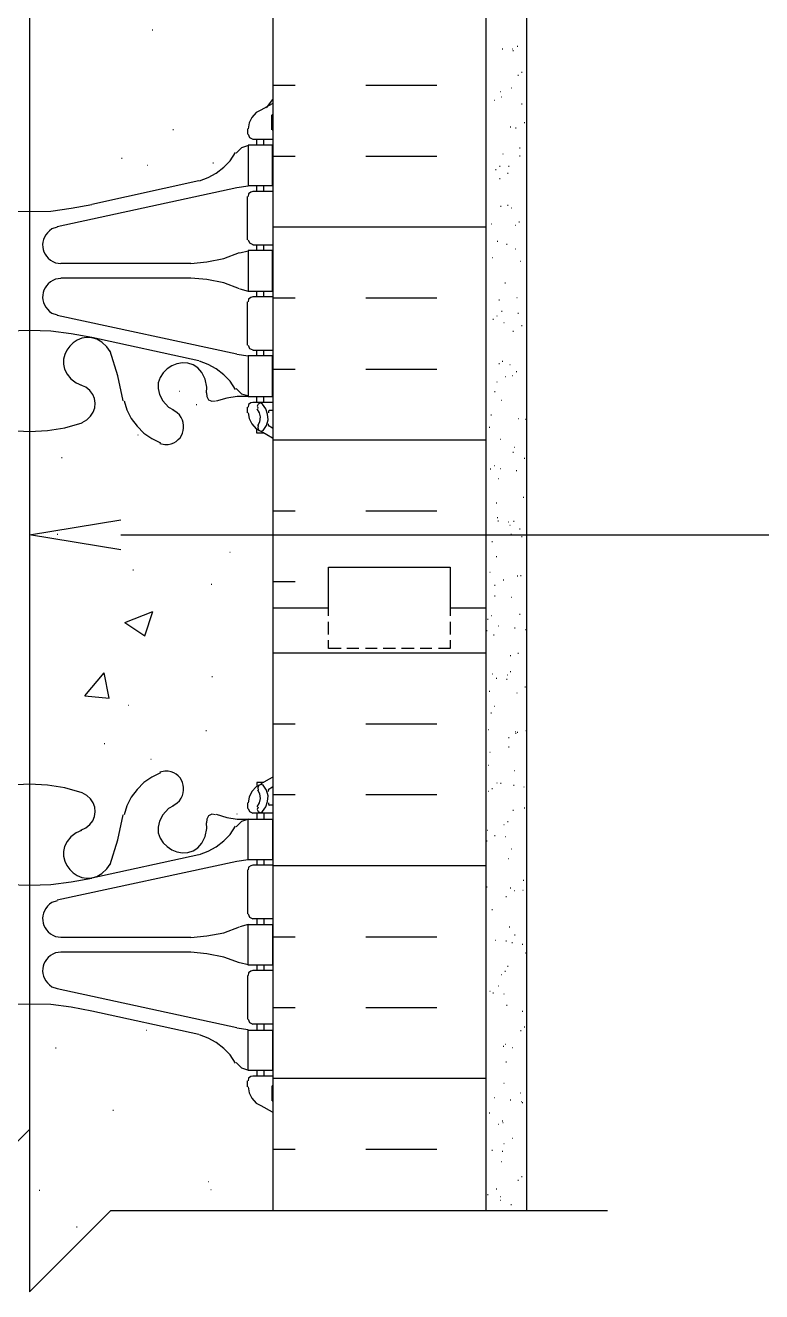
# Model space of a CAD drawing. Header units: millimetres. Extents: x 14 to 201, y 16 to 268.
# Drawn here: x 104.29 to 133.12, y 92.12 to 141.7 of the extents above; entities that cross this region are included whole.
import ezdxf

# ---------------------------------------------------------------- set-up
doc = ezdxf.new("R2010")
doc.units = ezdxf.units.MM
doc.layers.get('0').update_dxf_attribs({"linetype": 'CONTINUOUS'})

msp = doc.modelspace()

# ---------------------------------------------------------------- linework, layer by layer
at = {"color": 0}
for p, q in [((123.909, 203.031), (123.909, 95.2927)), ((104.458, 198.268), (104.458, 98.4677)), ((113.983, 176.043), (113.983, 95.2927)), ((122.321, 176.043), (122.321, 95.2927)), ((113.538, 138.388), (113.326, 138.282)), ((113.517, 138.388), (113.961, 138.642)), ((113.052, 137.88), (113.009, 137.647)), ((113.158, 138.092), (113.052, 137.88)), ((113.326, 138.282), (113.158, 138.092)), ((113.94, 137.604), (113.94, 138.196)), ((113.961, 138.261), (113.961, 138.261)), ((113.983, 138.261), (113.961, 138.196)), ((112.988, 137.647), (112.988, 137.434)), ((113.009, 137.434), (113.072, 137.308)), ((113.961, 137.604), (113.983, 137.541)), ((112.755, 136.905), (112.543, 136.694)), ((113.029, 136.991), (112.755, 136.905)), ((113.961, 137.011), (113.009, 137.011)), ((113.009, 137.011), (113.009, 135.424)), ((113.072, 137.308), (113.199, 137.244)), ((113.983, 137.224), (113.199, 137.224)), ((113.348, 137.011), (113.348, 137.224)), ((113.622, 137.011), (113.622, 137.224)), ((113.961, 135.424), (113.961, 137.011)), ((112.057, 136.145), (112.31, 136.398)), ((112.31, 136.398), (112.522, 136.715)), ((111.442, 135.742), (111.76, 135.912)), ((111.76, 135.912), (112.057, 136.145)), ((111.082, 135.616), (106.892, 134.684)), ((111.104, 135.616), (111.442, 135.742)), ((113.009, 135.403), (112.564, 135.34)), ((113.009, 135.424), (113.961, 135.424)), ((113.348, 135.191), (113.348, 135.424)), ((113.622, 135.191), (113.622, 135.424)), ((112.564, 135.34), (105.537, 133.816)), ((112.988, 133.307), (112.988, 135.001)), ((113.029, 135.107), (113.009, 135.001)), ((113.115, 135.17), (113.029, 135.107)), ((113.199, 135.191), (113.115, 135.17)), ((113.983, 135.191), (113.199, 135.191)), ((103.633, 134.429), (104.458, 134.408)), ((104.458, 134.408), (105.283, 134.429)), ((105.283, 134.429), (106.087, 134.535)), ((106.087, 134.535), (106.892, 134.684)), ((105.537, 133.795), (105.325, 133.73)), ((113.009, 133.307), (113.072, 133.181)), ((113.961, 132.884), (113.009, 132.884)), ((113.009, 132.884), (113.009, 131.297)), ((113.072, 133.181), (113.199, 133.117)), ((113.983, 133.096), (113.199, 133.096)), ((113.348, 132.884), (113.348, 133.096)), ((113.622, 132.884), (113.622, 133.096)), ((113.961, 131.297), (113.961, 132.884)), ((105.474, 132.398), (105.684, 132.376)), ((110.765, 132.376), (111.401, 132.441)), ((110.765, 132.376), (111.401, 132.441)), ((111.401, 132.441), (112.057, 132.567)), ((111.401, 132.441), (112.057, 132.567)), ((112.057, 132.567), (112.67, 132.8)), ((112.057, 132.567), (112.67, 132.8)), ((113.009, 132.864), (112.692, 132.778)), ((113.009, 132.864), (112.692, 132.778)), ((110.765, 132.376), (105.684, 132.376)), ((105.684, 131.783), (105.474, 131.763)), ((110.765, 131.805), (105.684, 131.805)), ((111.401, 131.742), (110.765, 131.805)), ((112.057, 131.614), (111.401, 131.742)), ((112.67, 131.382), (112.057, 131.614)), ((112.692, 131.382), (113.009, 131.297)), ((113.009, 131.297), (113.961, 131.297)), ((113.029, 130.98), (113.009, 130.874)), ((113.115, 131.043), (113.029, 130.98)), ((113.199, 131.064), (113.115, 131.043)), ((113.983, 131.064), (113.199, 131.064)), ((113.348, 131.064), (113.348, 131.297)), ((113.622, 131.064), (113.622, 131.297)), ((105.325, 130.429), (105.537, 130.365)), ((112.988, 129.18), (112.988, 130.874)), ((112.564, 128.82), (105.537, 130.344)), ((104.458, 129.752), (103.633, 129.73)), ((105.283, 129.73), (104.458, 129.752)), ((106.087, 129.625), (105.283, 129.73)), ((106.892, 129.476), (106.087, 129.625)), ((111.082, 128.567), (106.892, 129.476)), ((107.611, 128.927), (107.484, 129.117)), ((107.907, 127.974), (107.611, 128.947)), ((113.009, 129.18), (113.072, 129.053)), ((113.072, 129.053), (113.199, 128.99)), ((113.983, 128.968), (113.199, 128.968)), ((113.348, 128.757), (113.348, 128.968)), ((113.622, 128.757), (113.622, 128.968)), ((111.442, 128.418), (111.104, 128.545)), ((112.564, 128.82), (113.009, 128.757)), ((113.961, 128.757), (113.009, 128.757)), ((113.009, 128.757), (113.009, 127.169)), ((113.961, 127.169), (113.961, 128.757)), ((108.119, 127), (107.907, 127.974)), ((111.76, 128.248), (111.442, 128.418)), ((112.057, 128.016), (111.76, 128.248)), ((112.31, 127.762), (112.057, 128.016)), ((106.279, 127.699), (106.489, 127.613)), ((106.659, 127.529), (106.469, 127.613)), ((111.379, 127.317), (111.401, 127.529)), ((112.522, 127.445), (112.31, 127.762)), ((112.543, 127.486), (112.755, 127.276)), ((108.162, 127), (108.267, 126.64)), ((111.379, 127.317), (111.401, 127.169)), ((111.401, 127.169), (111.464, 127.043)), ((111.464, 127.043), (111.591, 126.979)), ((111.591, 126.979), (111.738, 127)), ((112.183, 127.106), (111.76, 126.979)), ((112.586, 127.169), (112.183, 127.106)), ((113.009, 127.169), (112.586, 127.169)), ((112.755, 127.276), (113.029, 127.19)), ((113.009, 127.169), (113.961, 127.169)), ((113.199, 126.937), (113.115, 126.916)), ((113.983, 126.937), (113.199, 126.937)), ((113.348, 126.937), (113.348, 127.169)), ((113.622, 126.937), (113.622, 127.169)), ((108.267, 126.64), (108.436, 126.301)), ((109.897, 126.746), (110.087, 126.64)), ((110.236, 126.534), (110.067, 126.64)), ((112.988, 126.534), (112.988, 126.746)), ((113.029, 126.851), (113.009, 126.746)), ((113.009, 126.534), (113.052, 126.301)), ((113.115, 126.916), (113.029, 126.851)), ((113.411, 126.873), (113.368, 126.788)), ((113.368, 126.788), (113.411, 126.704)), ((113.454, 126.534), (113.368, 126.683)), ((113.495, 126.916), (113.411, 126.873)), ((113.495, 126.365), (113.454, 126.534)), ((113.581, 126.873), (113.495, 126.916)), ((113.707, 126.683), (113.581, 126.873)), ((113.771, 126.471), (113.707, 126.683)), ((113.792, 126.258), (113.771, 126.471)), ((113.855, 126.62), (113.814, 126.597)), ((113.814, 126.597), (113.814, 126.534)), ((113.983, 126.62), (113.855, 126.62)), ((105.155, 125.835), (105.833, 125.942)), ((105.833, 125.942), (106.511, 126.132)), ((106.511, 126.154), (106.702, 126.258)), ((108.436, 126.301), (108.669, 126.005)), ((108.669, 126.005), (108.924, 125.729)), ((113.052, 126.301), (113.158, 126.091)), ((113.158, 126.091), (113.326, 125.899)), ((113.391, 126.026), (113.475, 126.175)), ((113.411, 126.026), (113.391, 125.942)), ((113.391, 125.942), (113.432, 125.835)), ((113.475, 126.175), (113.495, 126.365)), ((113.601, 125.835), (113.728, 126.026)), ((113.728, 126.026), (113.792, 126.258)), ((113.792, 126.091), (113.814, 126.005)), ((113.961, 125.921), (113.792, 126.026)), ((103.759, 125.835), (104.458, 125.793)), ((104.458, 125.793), (105.155, 125.835)), ((108.924, 125.729), (109.241, 125.519)), ((109.241, 125.519), (109.58, 125.349)), ((113.326, 125.899), (113.538, 125.793)), ((113.348, 125.729), (113.348, 125.878)), ((113.622, 125.729), (113.348, 125.729)), ((113.432, 125.835), (113.538, 125.815)), ((113.961, 125.539), (113.517, 125.793)), ((113.538, 125.815), (113.622, 125.858)), ((109.558, 125.329), (109.75, 125.286)), ((104.458, 121.751), (108.034, 122.344)), ((108.034, 121.158), (104.458, 121.751)), ((108.034, 121.751), (134.811, 121.751)), ((116.163, 118.893), (116.163, 120.481)), ((116.163, 120.481), (120.926, 120.481)), ((120.926, 120.481), (120.926, 118.893)), ((113.983, 118.893), (116.163, 118.893)), ((116.163, 118.576), (116.163, 118.893)), ((120.926, 118.893), (120.926, 118.576)), ((120.926, 118.893), (122.321, 118.893)), ((116.163, 117.855), (116.163, 118.343)), ((120.926, 118.343), (120.926, 117.855)), ((116.163, 117.306), (116.163, 117.624)), ((120.926, 117.624), (120.926, 117.306)), ((116.65, 117.306), (116.163, 117.306)), ((117.348, 117.306), (116.882, 117.306)), ((118.068, 117.306), (117.602, 117.306)), ((118.787, 117.306), (118.3, 117.306)), ((119.508, 117.306), (119.02, 117.306)), ((120.205, 117.306), (119.741, 117.306)), ((120.926, 117.306), (120.46, 117.306)), ((108.924, 112.057), (108.669, 111.781)), ((109.241, 112.267), (108.924, 112.057)), ((109.58, 112.437), (109.241, 112.267)), ((109.75, 112.5), (109.558, 112.459)), ((113.622, 112.057), (113.348, 112.057)), ((113.348, 112.057), (113.348, 111.93)), ((113.517, 112.014), (113.961, 112.267)), ((104.458, 111.993), (103.759, 111.95)), ((105.155, 111.95), (104.458, 111.993)), ((105.833, 111.844), (105.155, 111.95)), ((106.511, 111.654), (105.833, 111.844)), ((106.702, 111.548), (106.511, 111.654)), ((108.669, 111.781), (108.436, 111.485)), ((113.158, 111.697), (113.052, 111.485)), ((113.326, 111.887), (113.158, 111.697)), ((113.538, 111.993), (113.326, 111.887)), ((113.432, 111.95), (113.391, 111.844)), ((113.391, 111.844), (113.411, 111.76)), ((113.475, 111.611), (113.391, 111.76)), ((113.538, 111.971), (113.432, 111.95)), ((113.495, 111.421), (113.475, 111.611)), ((113.622, 111.93), (113.538, 111.971)), ((113.728, 111.76), (113.601, 111.95)), ((113.792, 111.528), (113.728, 111.76)), ((113.792, 111.781), (113.961, 111.887)), ((113.814, 111.781), (113.792, 111.697)), ((108.267, 111.146), (108.162, 110.786)), ((108.436, 111.485), (108.267, 111.146)), ((110.087, 111.146), (109.897, 111.041)), ((110.067, 111.146), (110.236, 111.252)), ((112.988, 111.252), (112.988, 111.041)), ((113.052, 111.485), (113.009, 111.252)), ((113.368, 111.104), (113.454, 111.252)), ((113.411, 111.082), (113.368, 110.998)), ((113.454, 111.252), (113.495, 111.421)), ((113.581, 110.913), (113.707, 111.104)), ((113.707, 111.104), (113.771, 111.315)), ((113.771, 111.315), (113.792, 111.528)), ((113.814, 111.252), (113.814, 111.188)), ((113.814, 111.188), (113.855, 111.168)), ((113.983, 111.168), (113.855, 111.168)), ((107.907, 109.813), (108.119, 110.786)), ((111.401, 110.617), (111.379, 110.469)), ((111.464, 110.745), (111.401, 110.617)), ((111.591, 110.808), (111.464, 110.745)), ((111.738, 110.786), (111.591, 110.808)), ((111.76, 110.808), (112.183, 110.68)), ((112.183, 110.68), (112.586, 110.617)), ((112.586, 110.617), (113.009, 110.617)), ((113.029, 110.617), (112.755, 110.532)), ((113.009, 111.041), (113.072, 110.913)), ((113.009, 109.029), (113.009, 110.617)), ((113.009, 110.617), (113.961, 110.617)), ((113.072, 110.913), (113.199, 110.849)), ((113.983, 110.849), (113.199, 110.849)), ((113.348, 110.849), (113.348, 110.617)), ((113.368, 110.998), (113.411, 110.913)), ((113.411, 110.913), (113.495, 110.871)), ((113.495, 110.871), (113.581, 110.913)), ((113.622, 110.849), (113.622, 110.617)), ((113.961, 110.617), (113.961, 109.029)), ((106.489, 110.173), (106.279, 110.087)), ((106.469, 110.193), (106.659, 110.279)), ((111.401, 110.257), (111.379, 110.469)), ((112.31, 110.024), (112.522, 110.342)), ((112.755, 110.532), (112.543, 110.32)), ((107.611, 108.839), (107.907, 109.813)), ((111.76, 109.538), (112.057, 109.77)), ((112.057, 109.77), (112.31, 110.024)), ((111.082, 109.221), (106.892, 108.31)), ((111.104, 109.241), (111.442, 109.368)), ((111.442, 109.368), (111.76, 109.538)), ((112.564, 108.966), (105.537, 107.442)), ((107.484, 108.669), (107.611, 108.859)), ((113.009, 109.029), (112.564, 108.966)), ((112.988, 108.628), (112.988, 106.912)), ((113.961, 109.029), (113.009, 109.029)), ((113.029, 108.733), (113.009, 108.628)), ((113.115, 108.796), (113.029, 108.733)), ((113.199, 108.818), (113.115, 108.796)), ((113.983, 108.818), (113.199, 108.818)), ((113.348, 109.029), (113.348, 108.818)), ((113.622, 109.029), (113.622, 108.818)), ((105.283, 108.056), (106.087, 108.162)), ((106.087, 108.162), (106.892, 108.31)), ((103.633, 108.056), (104.458, 108.034)), ((104.458, 108.034), (105.283, 108.056)), ((105.537, 107.421), (105.325, 107.357)), ((113.009, 106.912), (113.072, 106.785)), ((113.072, 106.785), (113.199, 106.722)), ((113.983, 106.722), (113.199, 106.722)), ((113.348, 106.722), (113.348, 106.489)), ((113.622, 106.722), (113.622, 106.489)), ((111.401, 106.046), (112.057, 106.172)), ((112.057, 106.172), (112.67, 106.405)), ((113.009, 106.489), (112.692, 106.405)), ((113.009, 104.902), (113.009, 106.489)), ((113.009, 106.489), (113.961, 106.489)), ((113.961, 106.489), (113.961, 104.902)), ((105.474, 106.023), (105.684, 106.003)), ((110.765, 105.982), (105.684, 105.982)), ((110.765, 105.982), (111.401, 106.046)), ((105.684, 105.41), (105.474, 105.388)), ((110.765, 105.41), (105.684, 105.41)), ((111.401, 105.347), (110.765, 105.41)), ((111.401, 105.347), (110.765, 105.41)), ((112.057, 105.22), (111.401, 105.347)), ((112.057, 105.22), (111.401, 105.347)), ((112.67, 104.987), (112.057, 105.22)), ((112.67, 104.987), (112.057, 105.22)), ((112.692, 105.008), (113.009, 104.924)), ((112.692, 105.008), (113.009, 104.924)), ((113.961, 104.902), (113.009, 104.902)), ((113.115, 104.669), (113.029, 104.606)), ((113.199, 104.691), (113.115, 104.669)), ((113.983, 104.691), (113.199, 104.691)), ((113.348, 104.902), (113.348, 104.691)), ((113.622, 104.902), (113.622, 104.691)), ((112.988, 104.499), (112.988, 102.785)), ((113.029, 104.606), (113.009, 104.499)), ((105.325, 104.056), (105.537, 103.992)), ((112.564, 102.446), (105.537, 103.97)), ((104.458, 103.378), (103.633, 103.357)), ((105.283, 103.357), (104.458, 103.378)), ((106.087, 103.251), (105.283, 103.357)), ((106.892, 103.104), (106.087, 103.251)), ((111.082, 102.193), (106.892, 103.104)), ((113.009, 102.785), (113.072, 102.658)), ((113.072, 102.658), (113.199, 102.595)), ((111.442, 102.045), (111.104, 102.172)), ((112.564, 102.446), (113.009, 102.383)), ((113.009, 100.775), (113.009, 102.362)), ((113.009, 102.362), (113.961, 102.362)), ((113.983, 102.595), (113.199, 102.595)), ((113.348, 102.595), (113.348, 102.362)), ((113.622, 102.595), (113.622, 102.362)), ((113.961, 102.362), (113.961, 100.775)), ((111.76, 101.876), (111.442, 102.045)), ((112.057, 101.643), (111.76, 101.876)), ((112.31, 101.388), (112.057, 101.643)), ((112.522, 101.071), (112.31, 101.388)), ((112.543, 101.092), (112.755, 100.881)), ((112.755, 100.881), (113.029, 100.795)), ((113.961, 100.775), (113.009, 100.775)), ((113.348, 100.775), (113.348, 100.562)), ((113.622, 100.775), (113.622, 100.562)), ((112.988, 100.139), (112.988, 100.372)), ((113.029, 100.478), (113.009, 100.372)), ((113.115, 100.542), (113.029, 100.478)), ((113.199, 100.562), (113.115, 100.542)), ((113.983, 100.562), (113.199, 100.562)), ((113.94, 100.182), (113.94, 99.5895)), ((113.983, 100.245), (113.961, 100.182)), ((113.009, 100.139), (113.052, 99.9063)), ((113.052, 99.9063), (113.158, 99.6957)), ((113.158, 99.6957), (113.326, 99.5041)), ((113.326, 99.5041), (113.538, 99.3994)), ((113.961, 99.1443), (113.517, 99.3994)), ((113.961, 99.5895), (113.983, 99.526)), ((113.961, 99.526), (113.961, 99.526)), ((104.458, 98.4677), (101.283, 95.2927)), ((104.458, 98.4677), (104.458, 92.1177)), ((104.458, 92.1177), (107.633, 95.2927)), ((107.633, 95.2927), (127.084, 95.2927))]:
    msp.add_line(p, q, dxfattribs=at)
at = {"color": 252}
for p, q in [((109.262, 141.52), (109.284, 141.52)), ((123.549, 140.885), (123.571, 140.885)), ((122.957, 140.779), (122.979, 140.779)), ((123.359, 140.779), (123.38, 140.779)), ((123.38, 140.716), (123.402, 140.716)), ((123.719, 139.869), (123.74, 139.869)), ((114.85, 139.34), (113.983, 139.34)), ((120.396, 139.34), (117.624, 139.34)), ((123.57, 139.743), (123.592, 139.743)), ((122.873, 139.107), (122.893, 139.107)), ((122.914, 138.895), (122.936, 138.895)), ((123.317, 139.255), (123.339, 139.255)), ((113.728, 138.472), (113.983, 138.791)), ((122.64, 138.768), (122.66, 138.768)), ((123.719, 138.621), (123.741, 138.621)), ((123.825, 137.9), (123.846, 137.9)), ((110.067, 137.626), (110.087, 137.626)), ((123.275, 137.732), (123.296, 137.732)), ((123.486, 137.69), (123.508, 137.69)), ((123.635, 136.907), (123.656, 136.907)), ((108.056, 136.504), (108.077, 136.504)), ((114.85, 136.568), (113.983, 136.568)), ((120.396, 136.568), (117.624, 136.568)), ((122.979, 136.674), (123, 136.674)), ((123.635, 136.588), (123.656, 136.588)), ((109.072, 136.229), (109.092, 136.229)), ((111.633, 136.313), (111.654, 136.313)), ((122.703, 136.059), (122.724, 136.059)), ((122.851, 136.186), (122.873, 136.186)), ((123.169, 135.912), (123.19, 135.912)), ((123.212, 136.186), (123.232, 136.186)), ((122.851, 135.7), (122.873, 135.7)), ((122.893, 134.621), (122.914, 134.621)), ((123.169, 134.662), (123.19, 134.662)), ((123.317, 134.557), (123.339, 134.557)), ((122.534, 133.922), (122.554, 133.922)), ((123.465, 133.879), (123.486, 133.879)), ((123.613, 134.006), (123.635, 134.006)), ((122.321, 133.795), (113.983, 133.795)), ((122.767, 133.244), (122.787, 133.244)), ((123.126, 133.138), (123.147, 133.138)), ((123.465, 132.947), (123.486, 132.947)), ((122.577, 132.608), (122.597, 132.608)), ((123.656, 132.461), (123.676, 132.461)), ((123.063, 131.615), (123.083, 131.615)), ((114.85, 131.021), (113.983, 131.021)), ((120.396, 131.021), (117.624, 131.021)), ((122.83, 130.958), (122.851, 130.958)), ((123.529, 131.043), (123.549, 131.043)), ((122.936, 130.514), (122.957, 130.514)), ((123.571, 130.429), (123.592, 130.429)), ((122.597, 130.196), (122.618, 130.196)), ((122.745, 130.324), (122.767, 130.324)), ((123.02, 130.069), (123.042, 130.069)), ((123.719, 129.942), (123.74, 129.942)), ((123.38, 129.73), (123.402, 129.73)), ((122.83, 128.461), (122.851, 128.461)), ((122.957, 128.545), (122.979, 128.545)), ((114.85, 128.228), (113.983, 128.228)), ((120.396, 128.228), (117.624, 128.228)), ((123.083, 127.952), (123.106, 127.952)), ((123.253, 128.418), (123.275, 128.418)), ((123.359, 127.995), (123.38, 127.995)), ((123.507, 128.142), (123.529, 128.142)), ((122.746, 127.742), (122.767, 127.742)), ((110.32, 127.38), (110.342, 127.38)), ((122.66, 127.36), (122.681, 127.36)), ((122.914, 127.021), (122.936, 127.021)), ((110.976, 126.851), (110.998, 126.851)), ((122.513, 126.45), (122.534, 126.45)), ((122.45, 125.962), (122.47, 125.962)), ((123.592, 126.301), (123.613, 126.301)), ((123.868, 126.281), (123.888, 126.281)), ((108.692, 125.666), (108.712, 125.666)), ((122.321, 125.455), (113.983, 125.455)), ((122.873, 125.496), (122.893, 125.496)), ((123.38, 124.99), (123.402, 124.99)), ((123.422, 125.18), (123.443, 125.18)), ((105.707, 124.777), (105.727, 124.777)), ((122.64, 124.46), (122.66, 124.46)), ((123.825, 124.757), (123.846, 124.757)), ((122.491, 124.333), (122.513, 124.333)), ((122.873, 124.354), (122.893, 124.354)), ((123.508, 124.27), (123.529, 124.27)), ((122.809, 123.952), (122.83, 123.952)), ((122.724, 123), (122.746, 123)), ((123.782, 123.232), (123.804, 123.232)), ((114.85, 122.683), (113.983, 122.683)), ((120.396, 122.683), (117.624, 122.683)), ((122.767, 122.428), (122.787, 122.428)), ((122.787, 122.301), (122.809, 122.301)), ((123.19, 122.258), (123.21, 122.258)), ((123.253, 122.131), (123.274, 122.131)), ((123.402, 122.28), (123.422, 122.28)), ((123.635, 121.984), (123.656, 121.984)), ((105.537, 121.772), (105.558, 121.772)), ((122.554, 121.496), (122.577, 121.496)), ((123.296, 121.772), (123.317, 121.772)), ((123.719, 121.688), (123.741, 121.688)), ((112.29, 121.073), (112.31, 121.073)), ((122.724, 120.904), (122.746, 120.904)), ((108.5, 120.374), (108.522, 120.374)), ((122.47, 120.29), (122.491, 120.29)), ((123, 119.994), (123.02, 119.994)), ((123.549, 120.142), (123.571, 120.142)), ((123.676, 120.164), (123.698, 120.164)), ((111.57, 119.825), (111.591, 119.825)), ((114.85, 119.908), (113.983, 119.908)), ((122.66, 119.782), (122.681, 119.782)), ((122.66, 119.359), (122.683, 119.359)), ((123.317, 119.316), (123.339, 119.316)), ((108.183, 118.321), (109.284, 118.746)), ((108.966, 117.792), (109.284, 118.746)), ((122.534, 118.597), (122.554, 118.597)), ((123.635, 118.64), (123.656, 118.64)), ((108.183, 118.321), (108.966, 117.792)), ((122.385, 118.449), (122.407, 118.449)), ((122.809, 118.194), (122.83, 118.194)), ((123.443, 118.11), (123.465, 118.11)), ((123.868, 118.047), (123.888, 118.047)), ((122.344, 118.004), (122.364, 118.004)), ((122.618, 117.835), (122.64, 117.835)), ((122.321, 117.115), (113.983, 117.115)), ((123.275, 117.03), (123.296, 117.03)), ((123.571, 117.115), (123.592, 117.115)), ((106.616, 115.442), (107.378, 116.353)), ((107.57, 115.358), (107.378, 116.353)), ((111.591, 116.204), (111.611, 116.204)), ((122.577, 116.31), (122.597, 116.31)), ((122.724, 116.141), (122.746, 116.141)), ((123.126, 116.1), (123.147, 116.1)), ((123.147, 116.269), (123.169, 116.269)), ((123.274, 116.396), (123.296, 116.396)), ((122.448, 115.634), (122.47, 115.634)), ((123.529, 115.571), (123.549, 115.571)), ((123.846, 115.804), (123.868, 115.804)), ((106.616, 115.442), (107.57, 115.358)), ((108.31, 115.083), (108.33, 115.083)), ((122.64, 115.042), (122.66, 115.042)), ((122.513, 114.786), (122.534, 114.786)), ((111.358, 114.088), (111.379, 114.088)), ((114.85, 114.343), (113.983, 114.343)), ((120.396, 114.343), (117.624, 114.343)), ((122.407, 114.131), (122.428, 114.131)), ((123.465, 114.046), (123.486, 114.046)), ((123.888, 114.088), (123.909, 114.088)), ((107.378, 113.581), (107.4, 113.581)), ((123.212, 113.814), (123.232, 113.814)), ((123.486, 113.983), (123.508, 113.983)), ((123.549, 114.024), (123.571, 114.024)), ((122.47, 113.242), (122.491, 113.242)), ((123.21, 113.454), (123.232, 113.454)), ((109.198, 112.966), (109.221, 112.966)), ((122.407, 112.733), (122.428, 112.733)), ((123.422, 112.522), (123.445, 112.522)), ((114.85, 111.57), (113.983, 111.57)), ((120.396, 111.57), (117.624, 111.57)), ((122.407, 111.718), (122.428, 111.718)), ((122.554, 111.824), (122.577, 111.824)), ((122.746, 112.036), (122.767, 112.036)), ((122.893, 112.034), (122.914, 112.034)), ((123.402, 111.95), (123.422, 111.95)), ((123.804, 111.887), (123.825, 111.887)), ((112.564, 110.829), (112.586, 110.829)), ((123.38, 110.976), (123.402, 110.976)), ((123.825, 111.062), (123.846, 111.062)), ((122.364, 110.193), (122.386, 110.193)), ((123.02, 110.406), (123.042, 110.406)), ((123.169, 110.532), (123.19, 110.532)), ((122.344, 109.77), (122.364, 109.77)), ((122.66, 109.983), (122.681, 109.983)), ((123.083, 109.94), (123.106, 109.94)), ((123.317, 109.454), (123.339, 109.454)), ((122.321, 108.796), (113.983, 108.796)), ((122.321, 108.669), (122.344, 108.669)), ((123.19, 109.072), (123.212, 109.072)), ((123.782, 108.226), (123.804, 108.226)), ((122.344, 107.971), (122.364, 107.971)), ((123.275, 107.929), (123.296, 107.929)), ((123.422, 107.823), (123.443, 107.823)), ((123.762, 107.844), (123.782, 107.844)), ((123.106, 107.59), (123.126, 107.59)), ((122.554, 107.082), (122.577, 107.082)), ((123.232, 106.405), (123.253, 106.405)), ((114.85, 106.003), (113.983, 106.003)), ((120.396, 106.003), (117.624, 106.003)), ((122.681, 105.876), (122.703, 105.876)), ((123.106, 105.854), (123.126, 105.854)), ((123.339, 105.791), (123.359, 105.791)), ((123.443, 106.087), (123.465, 106.087)), ((123.74, 105.727), (123.762, 105.727)), ((123.868, 105.388), (123.888, 105.388)), ((123.063, 104.669), (123.083, 104.669)), ((123.169, 104.859), (123.19, 104.859)), ((122.914, 104.542), (122.936, 104.542)), ((122.47, 103.886), (122.491, 103.886)), ((122.597, 103.823), (122.618, 103.823)), ((122.809, 104.097), (122.83, 104.097)), ((123.02, 103.78), (123.042, 103.78)), ((114.85, 103.23), (113.983, 103.23)), ((120.396, 103.23), (117.624, 103.23)), ((123.126, 103.336), (123.147, 103.336)), ((123.741, 103.104), (123.762, 103.104)), ((109.029, 102.362), (109.051, 102.362)), ((123.676, 102.342), (123.698, 102.342)), ((123.825, 102.489), (123.846, 102.489)), ((105.474, 101.663), (105.494, 101.663)), ((123, 101.727), (123.02, 101.727)), ((123.083, 101.812), (123.106, 101.812)), ((123.359, 101.684), (123.38, 101.684)), ((123.106, 101.114), (123.126, 101.114)), ((122.321, 100.458), (113.983, 100.458)), ((123.02, 100.288), (123.042, 100.288)), ((122.64, 99.7162), (122.66, 99.7162)), ((123.656, 99.9063), (123.676, 99.9063)), ((107.717, 99.2297), (107.738, 99.2297)), ((123.275, 99.6322), (123.296, 99.6322)), ((123.698, 99.5687), (123.719, 99.5687)), ((123.74, 99.526), (123.762, 99.526)), ((122.45, 99.1235), (122.47, 99.1235)), ((122.809, 98.6786), (122.83, 98.6786)), ((122.957, 98.8067), (122.978, 98.8067)), ((122.979, 98.7418), (123, 98.7418)), ((114.85, 97.6835), (113.983, 97.6835)), ((120.396, 97.6835), (117.624, 97.6835)), ((123.02, 97.9166), (123.042, 97.9166)), ((123.359, 98.1287), (123.38, 98.1287)), ((122.554, 97.663), (122.577, 97.663)), ((122.916, 97.2178), (122.936, 97.2178)), ((122.957, 97.6203), (122.979, 97.6203)), ((111.442, 96.435), (111.464, 96.435)), ((123.571, 96.4777), (123.592, 96.4777)), ((123.719, 96.6251), (123.74, 96.6251)), ((104.838, 96.096), (104.859, 96.096)), ((111.548, 96.1182), (111.57, 96.1182)), ((122.385, 95.9266), (122.407, 95.9266)), ((122.724, 96.139), (122.746, 96.139)), ((122.873, 95.8427), (122.893, 95.8427)), ((122.873, 95.6952), (122.893, 95.6952)), ((123.296, 95.5255), (123.317, 95.5255)), ((106.299, 94.6573), (106.32, 94.6573))]:
    msp.add_line(p, q, dxfattribs=at)
at = {"color": 0}
for points in [[(105.325, 133.73), (104.794, 133.369), (104.866, 132.637), (105.474, 132.398)], [(105.474, 131.763), (104.866, 131.521), (104.794, 130.791), (105.325, 130.429)], [(107.484, 129.117), (106.482, 130.226), (105, 128.538), (106.279, 127.699)], [(111.401, 127.529), (111.148, 129.449), (108.475, 128.093), (109.897, 126.746)], [(106.702, 126.258), (107.144, 126.576), (107.137, 127.237), (106.659, 127.529)], [(109.75, 125.286), (110.461, 125.275), (110.734, 126.073), (110.236, 126.534)], [(110.236, 111.252), (110.734, 111.715), (110.461, 112.511), (109.75, 112.5)], [(106.659, 110.279), (107.137, 110.571), (107.144, 111.231), (106.702, 111.548)], [(109.897, 111.041), (108.475, 109.693), (111.148, 108.337), (111.401, 110.257)], [(106.279, 110.087), (105, 109.248), (106.482, 107.561), (107.484, 108.669)], [(105.325, 107.357), (104.794, 106.995), (104.866, 106.265), (105.474, 106.023)], [(105.474, 105.388), (104.866, 105.149), (104.794, 104.417), (105.325, 104.056)]]:
    msp.add_open_spline(points, degree=3, dxfattribs=at)

doc.saveas('drawing.dxf')
